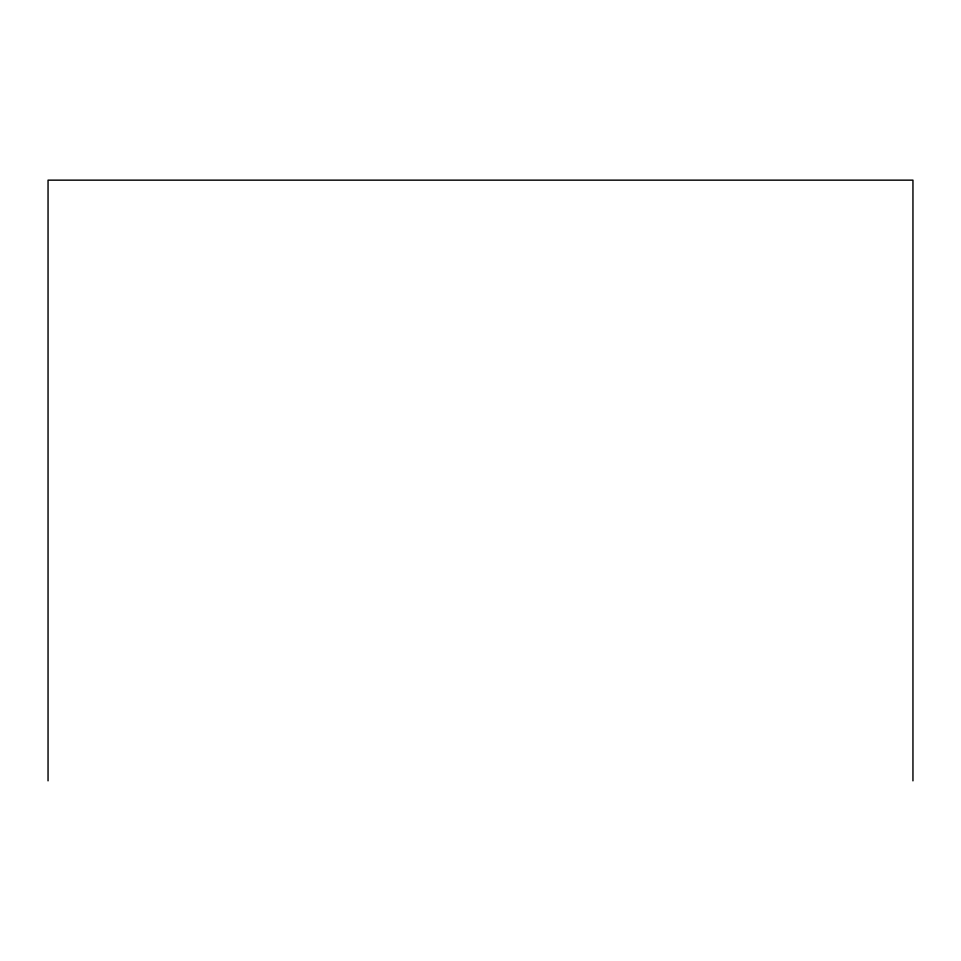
<?xml version="1.0" encoding="UTF-8"?>
<svg xmlns="http://www.w3.org/2000/svg" width="961" height="961" viewBox="0 0 961 961"><rect width="100%" height="100%" fill="white"/><g stroke="black" fill="none" stroke-linecap="round" stroke-linejoin="round"><path stroke-width="1.44" d="M912.95 780.849L912.95 180.151L48.05 180.151L48.05 780.849"/></g></svg>
